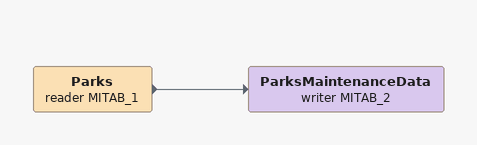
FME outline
Parks (reader MITAB_1)
    -> ParksMaintenanceData (writer MITAB_2)
ParksMaintenanceData (writer MITAB_2)
